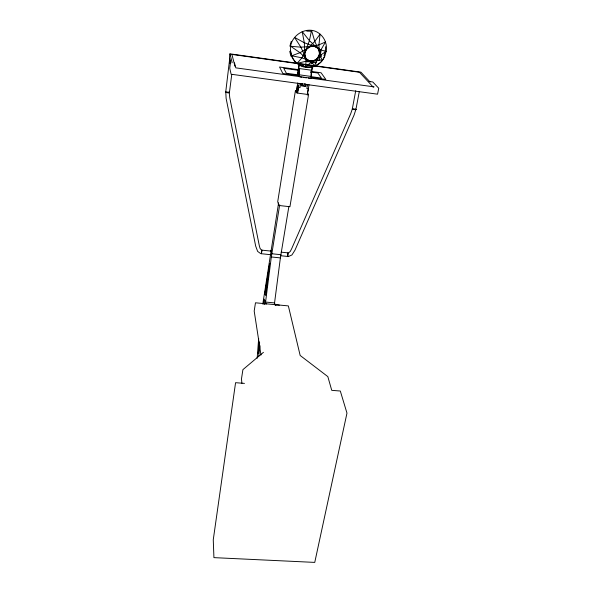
<?xml version="1.0" encoding="UTF-8"?>
<svg xmlns="http://www.w3.org/2000/svg" width="592" height="592" viewBox="0 0 592 592"><rect width="100%" height="100%" fill="white"/><g stroke="black" fill="none" stroke-linecap="round" stroke-linejoin="round"><path stroke-width="0.89" d="M290.591 51.119C288.289 35.823 308.01 23.643 320.043 34.136A18.611 17.886 -67 0 1 326.214 51.349L324.808 55.974L322.492 60.28A18.752 17.93 -80 0 1 291.76 55.944L290.591 51.119C291.508 69.212 318.622 72.668 324.808 55.974M225.774 91.997L226.114 98.331L255.663 246.043L257.638 251.4L260.776 253.672M229.156 92.086L229.77 97.732L259.215 245.243L260.006 248.285L261.176 249.75M259.104 341.769L258.245 353.646L259.629 342.775M257.157 358.271L258.674 338.424M295.882 63.055L229.955 53.828L229.474 57.609L230.71 62.767M262.818 303.903L278.603 202.849M263.595 303.674L264.173 299.093L264.964 300.78L264.513 304.362M229.718 58.623L225.707 92.123M230.051 60.007L229.4 63.115L229.888 62.937M230.517 62.271L229.755 68.243L231.109 74.229L377.563 94.18L378.739 88.245L372.782 81.962L369.038 81.444M258.63 356.584L260.014 345.728M265.978 303.637L265.571 302.061L271.314 256.965L279.713 204.691M229.415 92.611L231.746 74.496M275.228 305.28L274.555 302.912L280.379 257.905L288.896 206.386M287.949 253.08L287.779 256.462L280.704 255.737M297.702 75.362L299.374 64.876L298.96 64.713L297.354 74.762L297.702 75.362L298.435 75.458L299.537 68.568L311.288 70.196L311.052 78.484L308.328 78.107M297.243 90.665L295.46 90.428L277.715 201.68L278.788 205.468L289.939 206.726L308.543 94.579L307.418 92.633M296.237 92.663L297.798 82.91M299.537 68.568L299.256 76.864L298.087 74.866L286.358 73.253L283.746 68.287L299.012 70.404M297.68 92.922L299.219 83.324M300.699 83.524L300.026 87.668L298.553 87.475A5.091 0.725 -82.5 0 1 297.191 91.353A5.091 0.725 -82.5 0 1 297.399 85.374M306.064 84.427L305.738 86.417L301.816 85.884L301.898 83.479M301.816 85.884L302.142 83.894M305.738 86.417L305.812 84.012L304.251 83.798M307.559 84.464L306.878 88.6L308.343 88.8A5.084 0.777 -82.3 0 1 307.581 91.975M307.292 95.179L309.031 84.663M311.096 72.934L312.154 66.556L312.613 66.726L311.17 75.436M352.329 108.839L355.725 90.709M355.903 109.513L359.337 91.383M352.484 108.477L350.693 113.738L291.686 248.662L290.265 251.459L288.807 252.651M352.432 108.758A1.82 0.37 10.1 0 0 353.224 109.35A1.82 0.37 10.1 0 0 355.496 109.653A1.82 0.37 10.1 0 0 355.481 109.165L355.918 109.387L354.053 115.114L294.971 250.179L291.93 254.96L288.43 256.528M289.865 46.206L291.257 41.336M323.987 55.715L325.334 51.275L325.526 46.694M287.978 253.006L287.705 256.469M229.444 92.204L225.737 92.049M271.084 254.738L261.427 253.739L261.901 250.15L261.575 250.83L261.797 250.142L271.521 251.149M263.44 352.329L242.912 369.637L241.462 378.984L241.921 383.313M355.918 109.387L352.432 108.551M306.752 31.161L311.296 31.206M261.435 253.739L261.856 250.142M244.452 383.394L235.572 382.684L213.261 539.778L213.927 557.634L314.752 562.4L346.971 413.12L340.311 391.023L331.742 390.343L327.835 376.616L300.166 355.474L288.356 305.901L255.478 302.793L254.19 311.059L260.983 355.059M265.571 302.061L274.555 302.912M266.681 303.94L263.04 303.592L263.151 304.207M279.38 305.139L275.761 304.799L275.887 305.413M280.904 254.701L271.832 253.753L271.025 250.201M271.314 256.965L280.379 257.905M281.148 252.155L288.141 252.888M308.543 94.579L296.814 93.003L295.46 90.428M301.58 85.463L305.487 85.995M299.574 74.851L311.385 76.479M310.659 76.597L321.389 78.077L317.86 73.016L310.682 72.017M298.553 75.658L282.835 73.497L279.557 67.022L298.516 69.649M311.192 77.397L325.829 79.417L321.086 72.779L312.058 71.528M374.092 86.869L235.779 67.851L234.462 62.819M300.159 76.99L301.979 77.234M303.792 77.485L306.515 77.863M297.717 63.314L313.286 65.49M316.032 65.875L360.898 72.15L370.089 81.985M296.592 63.47L231.901 54.42L234.98 66.319M298.412 63.729L359.455 72.261L373.337 87.253M230.732 63.61L229.4 63.115M300.98 65.475L305.391 66.711L300.566 65.209M229.955 53.828L232.168 62.745M289.732 51.275L290.872 56.129M229.126 92.382A1.872 0.392 8.4 0 1 228.808 92.833A1.872 0.392 8.4 0 1 226.425 92.522A1.872 0.392 8.4 0 1 225.922 91.952M298.168 85.67L297.85 87.424L298.168 85.67M306.079 61.228L305.576 66.992L311.399 61.975L321.545 56.181L314.789 41.41L311.525 30.34L309.416 40.633L304.665 53.791L306.079 61.228L319.687 60.354L318.962 44.851L320.043 34.136L314.789 41.41L306.501 49.587L301.898 57.838L297.14 63.344L306.079 61.228M269.693 263.61L265.638 295.504L264.839 293.861L269.693 263.61M316.454 59.888L314.766 65.808L311.399 61.975L305.095 58.297L304.31 42.742L302.172 31.531L309.416 40.633L321.145 51.674L316.454 59.888L307.67 61.901L300.862 47.168L294.542 37.385L304.31 42.742L318.592 48.041L319.902 55.522L322.307 60.103L316.454 59.888M320.827 50.024L316.076 63.085L301.898 57.838L291.686 55.781L299.981 52.695L310.127 46.827L318.962 44.851L325.548 41.958L320.827 50.024L314.559 46.257L300.862 47.168L290.716 46.28L299.981 52.695L311.688 63.647L319.902 55.522L326.214 51.349L320.827 50.024"/></g></svg>
